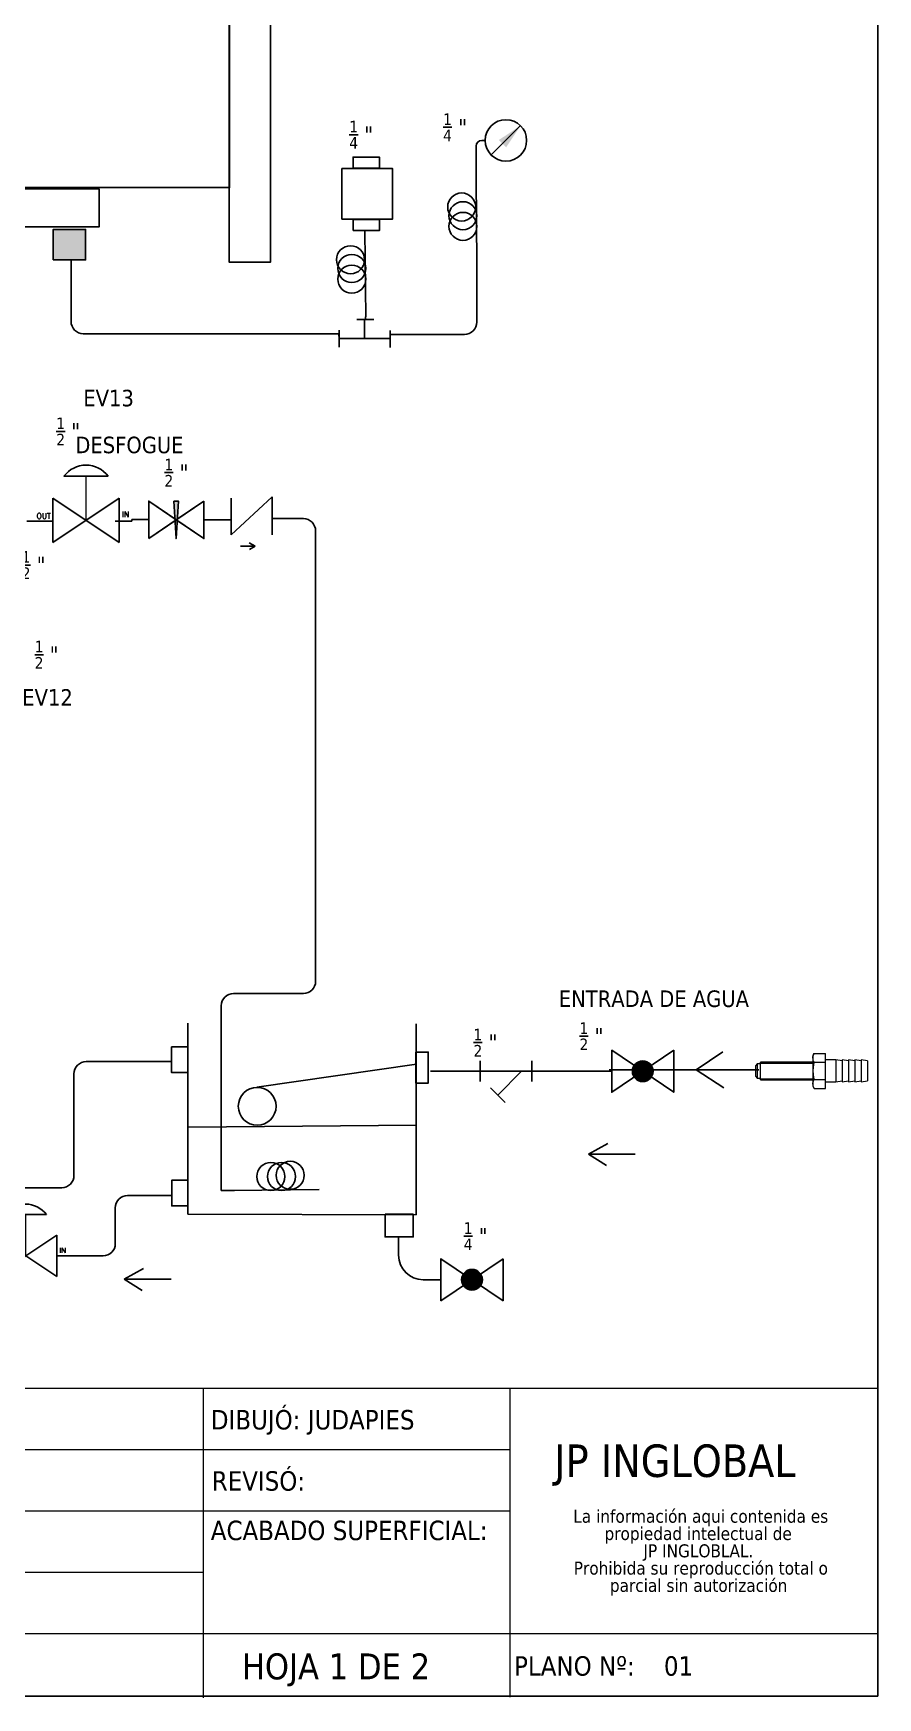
# Model space of a CAD drawing. Header units: millimetres. Extents: x -66 to 265, y 10 to 221.
# Drawn here: x 196.2 to 265, y 9.9 to 145.5 of the extents above; entities that cross this region are included whole.
import ezdxf
from ezdxf.enums import TextEntityAlignment as Align

# ---------------------------------------------------------------- set-up
doc = ezdxf.new("R2010")
doc.units = ezdxf.units.MM
doc.linetypes.add('CENTERX2', pattern=[20.32, 12.7, -2.54, 2.54, -2.54])
for name, color, linetype in [('CONTORNO', 179, 'Continuous'), ('SYMS', 7, 'Continuous'), ('TERMS', 123, 'Continuous'), ('WIRENO', 250, 'Continuous'), ('WIRES', 7, 'Continuous')]:
    doc.layers.add(name, color=color, linetype=linetype)
doc.styles.add('SLDTEXTSTYLE0', font='tahoma.ttf')
doc.styles.add('SLDTEXTSTYLE1', font='tahomabd.ttf')
doc.styles.get("Standard").update_dxf_attribs({"font": 'tahoma.ttf'})
doc.styles.add('WD', font='romans.shx')

# ---------------------------------------------------------------- blocks, each defined once
blk = doc.blocks.new('SW_NOTE_2')
at = {"layer": 'CONTORNO', "color": 0, "char_height": 1.0583, "attachment_point": 2, "style": 'SLDTEXTSTYLE0'}
for s, insert in [('La información aqui contenida es ', (10.29, 1.34)), ('propiedad intelectual de', (10.08, -0.07)), ('JP INGLOBLAL.', (10.1, -1.48)), ('Prohibida su reproducción total o ', (10.3, -2.89)), ('parcial sin autorización', (10.12, -4.3))]:
    blk.add_mtext(s, dxfattribs=dict(at, insert=insert))
blk = doc.blocks.new('HGVA1_DIAPHRAGM_VALVE2')
at = {"color": 7, "linetype": 'Continuous', "lineweight": 0, "ltscale": 3.2258}
for p, q in [((-0.25, 0.5), (0.25, 0.5)), ((0, 0), (0, 0.5))]:
    blk.add_line(p, q, dxfattribs=at)
for p, q in [((-0.375, -0.25), (-0.375, 0.25)), ((-0.375, -0.25), (0.375, 0.25)), ((-0.375, 0.25), (0.375, -0.25)), ((0.375, -0.25), (0.375, 0.25))]:
    blk.add_line(p, q)
at = {"ltscale": 25.4, "flags": 128}
blk.add_lwpolyline([(0.25, 0.5, 0.5), (-0.25, 0.5)], format="xyb", close=True, dxfattribs=at)
at = {"style": 'WD', "flags": 1}
for tag, p in [('INST', (-0.469, 0.748)), ('LOC', (-0.469, 0.587)), ('TAG1', (-0.469, 0.378))]:
    blk.add_attdef(tag, text='', height=0.125, dxfattribs=at).set_placement(p, align=Align.RIGHT)
at = {"style": 'WD'}
blk.add_attdef('XREF', text='', height=0.0625, rotation=0.0625, dxfattribs=at).set_placement((0.518, 0.271), align=Align.TOP_CENTER)
blk.add_attdef('TERM01', text='', height=0.0625, dxfattribs=at).set_placement((-0.399, 0.018), align=Align.RIGHT)
for tag, p, height in [('X4TERM01', (-0.375, 0), 0.005), ('X1TERM02', (0.375, 0), 0.005), ('TERM02', (0.406, 0.036), 0.0625), ('RATING1', (0.388, -0.162), 0.125), ('DESC1', (0.388, -0.378), 0.125), ('DESC2', (0.388, -0.562), 0.125), ('DESC3', (0.388, -0.752), 0.125), ('WDTAGALT', (0.388, -0.907), 0.125)]:
    blk.add_attdef(tag, p, '', height=height, dxfattribs=at)
at = {"style": 'WD', "flags": 1}
for tag, p in [('WDTYPE', (-0.154, -0.127)), ('FAMILY', (-0.143, -0.17)), ('CAT', (-0.143, -0.215)), ('MFG', (-0.141, -0.246)), ('ASSYCODE', (-0.113, -0.275))]:
    blk.add_attdef(tag, text='', height=0.01, dxfattribs=at).set_placement(p, align=Align.CENTER)
blk = doc.blocks.new('ColaMarrano')
at = {"layer": 'WIRENO'}
blk.add_line((96.3, 200.92), (96.42, 188.45), dxfattribs=at)
for centre in [(94.22, 196.73), (94.4, 195.47), (94.4, 193.92)]:
    blk.add_circle(centre, 2.03, dxfattribs=at)
blk = doc.blocks.new('TRANSMISORPRESIO')
at = {"layer": 'WIRENO'}
for points in [[(168.65, 196.59), (170.93, 196.59), (170.93, 197.56), (168.65, 197.56)], [(167.67, 196.57), (172.08, 196.57), (172.08, 192.17), (167.67, 192.17)], [(168.65, 191.17), (170.93, 191.17), (170.93, 192.15), (168.65, 192.15)]]:
    blk.add_lwpolyline(points, close=True, dxfattribs=at)
blk = doc.blocks.new('HME1_PRESS_M')
blk.add_line((0.036, -0.088), (0.213, 0.089))
blk.add_circle((0.125, 0), 0.125)
blk.add_solid([(0.082, 0.002), (0.126, -0.042), (0.213, 0.089)])
at = {"style": 'WD', "width": 0.7}
for tag, p in [('INST', (0.125, 0.5)), ('LOC', (0.125, 0.344)), ('TAG1', (0.125, 0.188)), ('DESC1', (0.125, -0.344)), ('DESC2', (0.125, -0.5)), ('DESC3', (0.125, -0.656)), ('WDTAGALT', (0.125, -0.812))]:
    blk.add_attdef(tag, text='', height=0.125, dxfattribs=at).set_placement(p, align=Align.CENTER)
blk.add_attdef('TERM01', text='', height=0.0625, dxfattribs=at).set_placement((-0.032, 0.031), align=Align.RIGHT)
at = {"style": 'WD'}
for tag, p, height, flags in [('X4TERM01', (0, 0), 0.005, 1), ('WDTYPE', (0.062, 0.062), 0.01, 1), ('WDBLKNAM', (0.134, 0.001), 0.01, 9), ('X1TERM02', (0.248, 0), 0.005, 1), ('FAMILY', (0.13, -0.035), 0.01, 9)]:
    blk.add_attdef(tag, p, '', height=height, dxfattribs=dict(at, flags=flags))
at = {"style": 'WD', "width": 0.7}
for tag, p, height in [('TERM02', (0.28, 0.031), 0.0625), ('RATING1', (0.281, -0.188), 0.125)]:
    blk.add_attdef(tag, p, '', height=height, dxfattribs=at)
at = {"style": 'WD'}
blk.add_attdef('XREF', text='', height=0.0625, dxfattribs=at).set_placement((-0.031, -0.125), align=Align.RIGHT)
at = {"linetype": 'Continuous', "style": 'WD', "flags": 9}
for tag, p in [('MFG', (0.128, -0.085)), ('ASSYCODE', (0.13, -0.103)), ('CAT', (0.13, -0.066))]:
    blk.add_attdef(tag, p, '', height=0.01, dxfattribs=at)
blk = doc.blocks.new('TNueva')
at = {"layer": 'WIRENO'}
for p, q in [((225.166, 74.246), (225.166, 75.163)), ((227.056, 75.746), (226.139, 75.746)), ((226.557, 74.707), (226.557, 75.745)), ((227.946, 74.232), (227.946, 75.149)), ((225.184, 74.712), (227.93, 74.712))]:
    blk.add_line(p, q, dxfattribs=at)
blk = doc.blocks.new('HGVA1_BALL_VALVE')
h = blk.add_hatch(color=256)
edge = h.paths.add_edge_path()
edge.add_arc((0, 0), 0.125, 0, 360)
at = {"ltscale": 3.2258}
for p, q in [((-0.375, 0.254), (0.375, -0.254)), ((-0.375, -0.254), (0.375, 0.254)), ((-0.375, 0.254), (-0.375, -0.254)), ((0.375, 0.254), (0.375, -0.254))]:
    blk.add_line(p, q, dxfattribs=at)
at = {"ltscale": 25.4, "flags": 128}
blk.add_lwpolyline([(0.375, 0.254), (0.375, -0.254), (-0.375, 0.254), (-0.375, -0.254)], close=True, dxfattribs=at)
at = {"ltscale": 3.2258}
blk.add_circle((0, 0), 0.125, dxfattribs=at)
at = {"ltscale": 25.4}
blk.add_circle((0, 0), 0.125, dxfattribs=at)
at = {"style": 'WD', "flags": 1}
for tag, height, p in [('LOC', 0.125, (0.011, 0.516)), ('INST', 0.125, (0.028, 0.678)), ('TAG1', 0.125, (0, 0.307)), ('FAMILY', 0.01, (-0.482, -0.121)), ('WDTYPE', 0.01, (-0.475, -0.062)), ('CAT', 0.01, (-0.482, -0.165)), ('MFG', 0.01, (-0.481, -0.197)), ('ASSYCODE', 0.01, (-0.453, -0.226))]:
    blk.add_attdef(tag, text='', height=height, dxfattribs=at).set_placement(p, align=Align.CENTER)
at = {"style": 'WD'}
blk.add_attdef('XREF', text='', height=0.0625, rotation=0.0625, dxfattribs=at).set_placement((0.541, 0.293), align=Align.TOP_CENTER)
blk.add_attdef('TERM01', text='', height=0.0625, dxfattribs=at).set_placement((-0.399, 0.018), align=Align.RIGHT)
for tag, p, height in [('X4TERM01', (-0.375, 0), 0.005), ('X8TERM02', (0, 0), 0.005), ('TERM02', (0.052, -0.037), 0.0625), ('X1TERM03', (0.375, 0), 0.005), ('TERM03', (0.406, 0.036), 0.0625), ('RATING1', (0.409, -0.162), 0.125), ('DESC1', (0.409, -0.341), 0.125), ('DESC2', (0.409, -0.525), 0.125), ('DESC3', (0.409, -0.715), 0.125), ('WDTAGALT', (0.409, -0.873), 0.125)]:
    blk.add_attdef(tag, p, '', height=height, dxfattribs=at)
blk = doc.blocks.new('HST1_STRAINER_Y_TYPE')
at = {"ltscale": 3.2258}
for p, q in [((0, 0.125), (0, -0.125)), ((0.625, 0.125), (0.625, -0.125)), ((0, 0), (0.625, 0)), ((0.125, 0), (0.412, -0.287)), ((0.324, -0.376), (0.501, -0.199))]:
    blk.add_line(p, q, dxfattribs=at)
at = {"style": 'WD', "flags": 1}
for tag, height, p in [('INST', 0.125, (0.33, 0.71)), ('LOC', 0.125, (0.306, 0.549)), ('TAG1', 0.125, (0.324, 0.34)), ('FAMILY', 0.01, (1.09, 0.044)), ('CAT', 0.01, (1.09, -0.001)), ('WDTYPE', 0.01, (1.102, -0.093)), ('MFG', 0.01, (1.092, -0.032)), ('ASSYCODE', 0.01, (1.12, -0.061))]:
    blk.add_attdef(tag, text='', height=height, dxfattribs=at).set_placement(p, align=Align.CENTER)
at = {"style": 'WD'}
for tag, height, p in [('WDTAGALT', 0.125, (0.035, 0.2)), ('TERM01', 0.0625, (-0.024, 0.018))]:
    blk.add_attdef(tag, text='', height=height, dxfattribs=at).set_placement(p, align=Align.RIGHT)
for tag, p, height in [('RATING1', (0.6, 0.18), 0.125), ('X4TERM01', (0, 0), 0.005), ('X1TERM03', (0.625, 0), 0.005), ('TERM03', (0.632, 0.013), 0.0625), ('DESC1', (-0.666, -0.258), 0.125), ('DESC2', (-0.666, -0.442), 0.125), ('X8TERM02', (0.412, -0.287), 0.005), ('TERM02', (0.447, -0.365), 0.0625), ('DESC3', (-0.666, -0.632), 0.125)]:
    blk.add_attdef(tag, p, '', height=height, dxfattribs=at)
blk.add_attdef('XREF', text='', height=0.0625, rotation=0.0625, dxfattribs=at).set_placement((0.649, -0.434), align=Align.TOP_CENTER)
blk = doc.blocks.new('HGVA1_NEADLE_VALVE')
blk.add_hatch(color=256).paths.add_polyline_path([(-0.034, 0.255), (0.03, 0.255), (-0.002, -0.255)])
at = {"ltscale": 3.2258}
for p, q in [((-0.375, 0.254), (0.375, -0.254)), ((-0.375, -0.254), (0.375, 0.254)), ((-0.375, 0.254), (-0.375, -0.254)), ((0.03, 0.255), (-0.034, 0.255)), ((-0.034, 0.255), (-0.002, -0.255)), ((0.03, 0.255), (-0.002, -0.255)), ((0.375, 0.254), (0.375, -0.254))]:
    blk.add_line(p, q, dxfattribs=at)
at = {"ltscale": 25.4, "flags": 128}
for points in [[(-0.375, -0.254), (-0.375, 0.254), (0, 0)], [(-0.034, 0.255), (0.03, 0.255), (-0.002, -0.255)], [(0.375, 0.254), (0.375, -0.254), (0, 0)]]:
    blk.add_lwpolyline(points, close=True, dxfattribs=at)
at = {"style": 'WD', "flags": 1}
for tag, height, p in [('INST', 0.125, (0.026, 0.682)), ('LOC', 0.125, (0.009, 0.52)), ('TAG1', 0.125, (-0.002, 0.311)), ('FAMILY', 0.01, (-0.145, -0.188)), ('CAT', 0.01, (-0.145, -0.232)), ('WDTYPE', 0.01, (-0.122, -0.14)), ('MFG', 0.01, (-0.143, -0.263)), ('ASSYCODE', 0.01, (-0.115, -0.293))]:
    blk.add_attdef(tag, text='', height=height, dxfattribs=at).set_placement(p, align=Align.CENTER)
at = {"style": 'WD'}
blk.add_attdef('XREF', text='', height=0.0625, rotation=0.0625, dxfattribs=at).set_placement((0.516, 0.298), align=Align.TOP_CENTER)
blk.add_attdef('TERM01', text='', height=0.0625, dxfattribs=at).set_placement((-0.399, 0.018), align=Align.RIGHT)
for tag, p, height in [('X4TERM01', (-0.375, 0), 0.005), ('X1TERM02', (0.375, 0), 0.005), ('TERM02', (0.406, 0.036), 0.0625), ('RATING1', (0.399, -0.148), 0.125), ('DESC1', (0.399, -0.313), 0.125), ('DESC2', (0.399, -0.497), 0.125), ('DESC3', (0.399, -0.686), 0.125), ('WDTAGALT', (0.399, -0.858), 0.125)]:
    blk.add_attdef(tag, p, '', height=height, dxfattribs=at)
blk = doc.blocks.new('Acople Estriado')
at = {"color": 7, "linetype": 'Continuous', "lineweight": 15}
for p, q in [((6.811, 5.678), (6.796, 5.663)), ((6.796, 5.663), (6.796, 5.633)), ((6.931, 5.663), (6.796, 5.663)), ((6.811, 5.678), (6.916, 5.678)), ((6.931, 5.663), (6.916, 5.678)), ((6.931, 5.633), (6.931, 5.663)), ((6.78, 5.633), (6.78, 5.138)), ((6.78, 5.633), (6.947, 5.633)), ((6.947, 5.138), (6.947, 5.633)), ((6.721, 5.138), (6.699, 5.126)), ((6.699, 5.126), (6.699, 5.019)), ((6.74, 5.138), (6.721, 5.138)), ((6.864, 5.138), (6.74, 5.138)), ((6.781, 5.126), (6.781, 5.019)), ((6.988, 5.138), (6.864, 5.138)), ((6.946, 5.126), (6.946, 5.019)), ((7.007, 5.138), (6.988, 5.138)), ((7.029, 5.126), (7.007, 5.138)), ((7.029, 5.126), (7.029, 5.019)), ((6.699, 5.019), (6.781, 5.019)), ((6.761, 5.019), (6.761, 4.922)), ((6.761, 4.922), (6.769, 4.862)), ((6.864, 4.922), (6.761, 4.922)), ((6.781, 5.019), (6.946, 5.019)), ((6.967, 4.922), (6.864, 4.922)), ((6.946, 5.019), (7.029, 5.019)), ((6.959, 4.862), (6.967, 4.922)), ((6.967, 4.922), (6.967, 5.019)), ((6.761, 4.862), (6.769, 4.802)), ((6.864, 4.862), (6.761, 4.862)), ((6.761, 4.802), (6.769, 4.742)), ((6.864, 4.802), (6.761, 4.802)), ((6.761, 4.742), (6.769, 4.682)), ((6.864, 4.742), (6.761, 4.742)), ((6.967, 4.862), (6.864, 4.862)), ((6.967, 4.802), (6.864, 4.802)), ((6.967, 4.742), (6.864, 4.742)), ((6.959, 4.802), (6.967, 4.862)), ((6.959, 4.742), (6.967, 4.802)), ((6.959, 4.682), (6.967, 4.742)), ((6.761, 4.682), (6.769, 4.622)), ((6.864, 4.682), (6.761, 4.682)), ((6.864, 4.622), (6.769, 4.622)), ((6.967, 4.682), (6.864, 4.682)), ((6.959, 4.622), (6.864, 4.622)), ((6.959, 4.622), (6.967, 4.682))]:
    blk.add_line(p, q, dxfattribs=at)
at = {"color": 7, "linetype": 'Continuous', "lineweight": 0}
for p, q in [((6.79, 5.633), (6.79, 5.138)), ((6.938, 5.633), (6.938, 5.138))]:
    blk.add_line(p, q, dxfattribs=at)
at = {"color": 7, "linetype": 'Continuous', "lineweight": 15}
for points, knots in [([(6.699, 5.126), (6.706, 5.13), (6.712, 5.133), (6.726, 5.137), (6.733, 5.138), (6.74, 5.138)], [0, 0, 0, 0, 0.5, 0.5, 1, 1, 1, 1]), ([(6.74, 5.138), (6.744, 5.138), (6.747, 5.138), (6.754, 5.137), (6.757, 5.136), (6.768, 5.133), (6.775, 5.13), (6.781, 5.126)], [0, 0, 0, 0, 0.25, 0.25, 0.5, 0.5, 1, 1, 1, 1]), ([(6.864, 5.138), (6.85, 5.138), (6.836, 5.137), (6.808, 5.133), (6.795, 5.13), (6.781, 5.126)], [0, 0, 0, 0, 0.5, 0.5, 1, 1, 1, 1]), ([(6.946, 5.126), (6.933, 5.13), (6.919, 5.133), (6.892, 5.137), (6.878, 5.138), (6.864, 5.138)], [0, 0, 0, 0, 0.5, 0.5, 1, 1, 1, 1]), ([(6.946, 5.126), (6.953, 5.13), (6.96, 5.133), (6.974, 5.137), (6.981, 5.138), (6.988, 5.138)], [0, 0, 0, 0, 0.5, 0.5, 1, 1, 1, 1]), ([(6.988, 5.138), (6.991, 5.138), (6.995, 5.138), (7.002, 5.137), (7.005, 5.136), (7.015, 5.133), (7.022, 5.13), (7.029, 5.126)], [0, 0, 0, 0, 0.25, 0.25, 0.5, 0.5, 1, 1, 1, 1])]:
    blk.add_open_spline(points, degree=3, knots=knots, dxfattribs=at)
blk = doc.blocks.new('check')
at = {"layer": 'WIRENO'}
for p, q in [((68.66, 166.54), (69.94, 166.54)), ((69.94, 166.54), (69.41, 166.25)), ((69.41, 166.25), (69.94, 166.54)), ((69.94, 166.54), (69.44, 166.85)), ((69.44, 166.85), (69.93, 166.54)), ((71.43, 162.27), (67.85, 165.55)), ((67.85, 165.55), (67.85, 162.36)), ((71.43, 165.55), (71.43, 162.27))]:
    blk.add_line(p, q, dxfattribs=at)
blk = doc.blocks.new('RESERVA')
at = {"layer": 'WIRENO'}
for p, q in [((301.32, 73.69), (301.32, 59.85)), ((317.87, 59.8), (317.87, 73.64)), ((317.89, 70.73), (306.31, 69.05)), ((301.36, 66.16), (317.9, 66.3)), ((301.32, 59.85), (317.87, 59.8))]:
    blk.add_line(p, q, dxfattribs=at)
blk.add_lwpolyline([(317.85, 71.6), (318.75, 71.6), (318.75, 69.35), (317.85, 69.35)], close=True, dxfattribs=at)
blk.add_circle((306.35, 67.67), 1.37, dxfattribs=at)
blk = doc.blocks.new('RESERVORIO')
at = {"layer": 'WIRENO'}
for points in [[(211.279, 62.001), (210.406, 62.001), (210.406, 60.605), (211.279, 60.605)], [(211.284, 54.755), (210.411, 54.755), (210.411, 53.36), (211.284, 53.36)], [(222.013, 52.91), (223.539, 52.91), (223.539, 51.68), (222.013, 51.68)]]:
    blk.add_lwpolyline(points, close=True, dxfattribs=at)
at = {"layer": 'WIRENO', "xscale": 0.75, "yscale": 0.75, "zscale": 0.75}
blk.add_blockref('RESERVA', (-14.703, 8.024), dxfattribs=at)

msp = doc.modelspace()

# ---------------------------------------------------------------- hatches: boundary and pattern name
at = {"layer": 'WIRENO'}
h = msp.add_hatch(dxfattribs=at)
h.set_pattern_fill('AR-CONC', color=256)
h.paths.add_polyline_path([(101.3, 138.28), (101.3, 137.08), (98.24, 137.08), (98.24, 135.57), (101.31, 135.57), (101.31, 134.08), (103.4, 136.17)])
h.paths.add_polyline_path([(97.73, 116.8), (96.23, 116.8), (96.23, 113.73), (94.73, 113.73), (96.82, 111.64), (98.93, 113.73), (97.73, 113.73)])
h.paths.add_polyline_path([(121.65, 101.49), (119.55, 99.4), (121.65, 97.29), (121.65, 98.49), (124.72, 98.49), (124.72, 99.99), (121.65, 99.99)])
h.paths.add_polyline_path([(100.12, 84.73), (98.62, 84.73), (98.62, 81.67), (97.12, 81.67), (99.21, 79.57), (101.32, 81.67), (100.12, 81.67)])
h.paths.add_polyline_path([(204.83, 49.61), (204.83, 48.41), (201.77, 48.41), (201.77, 46.9), (204.83, 46.9), (204.83, 45.41), (206.93, 47.5)])
h.paths.add_polyline_path([(236.86, 94.98), (233.8, 94.98), (233.8, 96.48), (231.7, 94.39), (233.8, 92.28), (233.8, 93.48), (236.86, 93.48)])
h = msp.add_hatch(color=256, dxfattribs=at)
h.dxf.hatch_style = 1
h.paths.add_polyline_path([(200.42, 129.55), (197.78, 129.55), (197.78, 127.06), (200.42, 127.06)])
h = msp.add_hatch(dxfattribs=at)
h.set_pattern_fill('AR-CONC', color=256, scale=0.5)
h.set_pattern_definition([(50, (190.336, 15.9), (91.09, -7.97), [9.525, -104.775]), (355, (190.34, 15.9), (-17.62, 95.53), [7.62, -83.82]), (100.45, (197.93, 15.24), (73.47, 87.56), [8.095, -89.045]), (46.18, (190.34, 41.3), (135.54, -21.02), [14.29, -157.16]), (96.64, (201.63, 39.55), (118.7, 123.71), [12.14, -133.57]), (351.18, (190.34, 41.3), (118.7, 123.71), [11.43, -125.73]), (21, (203.036, 34.95), (75.81, -51.13), [9.525, -104.775]), (326, (203.04, 34.95), (30.9, 92.09), [7.62, -83.82]), (71.45, (209.35, 30.69), (106.71, 40.96), [8.095, -89.045]), (37.5, (190.336, 15.9), (1.544, 42.278), [0, -82.804, 0, -85.09, 0, -84.1375]), (7.5, (190.336, 15.9), (33.41, 50.09), [0, -48.514, 0, -80.899, 0, -32.0675]), (327.5, (162.015, 15.9), (67.795, -2.864), [0, -31.75, 0, -99.06, 0, -131.445]), (317.5, (149.315, 15.9), (74.065, 12.713), [0, -41.275, 0, -65.786, 0, -93.345])])
h.paths.add_polyline_path([(233.8, 93.48), (236.86, 93.48), (236.86, 94.98), (233.8, 94.98), (233.8, 96.48), (231.7, 94.39), (233.8, 92.28)])
h = msp.add_hatch(dxfattribs=at)
h.set_pattern_fill('AR-CONC', color=256, scale=0.5)
h.set_pattern_definition([(50, (160.04, -29.775), (91.09, -7.97), [9.525, -104.775]), (355, (160.04, -29.78), (-17.62, 95.53), [7.62, -83.82]), (100.45, (167.63, -30.44), (73.47, 87.56), [8.095, -89.045]), (46.18, (160.04, -4.38), (135.54, -21.02), [14.29, -157.16]), (96.64, (171.33, -6.13), (118.7, 123.71), [12.14, -133.57]), (351.18, (160.04, -4.38), (118.7, 123.71), [11.43, -125.73]), (21, (172.74, -10.725), (75.81, -51.13), [9.525, -104.775]), (326, (172.74, -10.73), (30.9, 92.09), [7.62, -83.82]), (71.45, (179.06, -14.99), (106.71, 40.96), [8.095, -89.045]), (37.5, (160.04, -29.775), (1.544, 42.278), [0, -82.804, 0, -85.09, 0, -84.1375]), (7.5, (160.04, -29.775), (33.41, 50.09), [0, -48.514, 0, -80.899, 0, -32.0675]), (327.5, (131.717, -29.775), (67.795, -2.864), [0, -31.75, 0, -99.06, 0, -131.445]), (317.5, (119.02, -29.775), (74.065, 12.713), [0, -41.275, 0, -65.786, 0, -93.345])])
h.paths.add_polyline_path([(204.83, 46.9), (204.83, 45.41), (206.93, 47.5), (204.83, 49.61), (204.83, 48.41), (201.77, 48.41), (201.77, 46.9)])

# ---------------------------------------------------------------- linework, layer by layer
at = {"color": 7, "linetype": 'Continuous'}
for p, q in [((265, 10), (265, 205)), ((15, 10), (265, 10))]:
    msp.add_line(p, q, dxfattribs=at)
at = {"color": 7, "linetype": 'CENTERX2', "lineweight": 0}
for p in [(265, 51.17), (134.96, 10)]:
    msp.add_line(p, (265, 10), dxfattribs=at)
at = {"color": 7, "linetype": 'Continuous', "lineweight": 0}
for p, q in [((265, 35.07), (135, 35.07)), ((210, 35.07), (210, 9.87)), ((235, 35.07), (235, 9.9)), ((235, 30.07), (160, 30.07)), ((235, 25.07), (134.99, 25.07)), ((210, 20.07), (134.99, 20.07)), ((265, 15.07), (134.99, 15.07))]:
    msp.add_line(p, q, dxfattribs=at)
at = {"layer": 'WIRENO'}
for p, q in [((252.38, 62.52), (250.21, 61.06)), ((243.1, 61.06), (255.31, 61.06)), ((250.21, 61.06), (252.44, 59.59)), ((241.41, 54.18), (243, 55.05)), ((243, 55.05), (241.42, 54.18)), ((245.23, 54.18), (241.41, 54.18)), ((241.42, 54.18), (242.9, 53.24)), ((242.9, 53.24), (241.43, 54.18)), ((203.56, 43.99), (205.14, 44.86)), ((205.14, 44.86), (203.56, 43.99)), ((207.38, 43.99), (203.56, 43.99)), ((203.56, 43.99), (205.04, 43.05)), ((205.04, 43.05), (203.57, 43.99))]:
    msp.add_line(p, q, dxfattribs=at)
for points in [[(212.13, 170.93), (215.48, 170.93), (215.48, 126.87), (212.13, 126.87)], [(150.54, 129.76), (201.52, 129.76), (201.52, 132.86), (150.54, 132.86)], [(197.78, 127.06), (200.42, 127.06), (200.42, 129.55), (197.78, 129.55)]]:
    msp.add_lwpolyline(points, close=True, dxfattribs=at)
msp.add_lwpolyline([(147.71, 164.19), (212.15, 164.19), (212.15, 132.96), (147.78, 132.96, -0.414214), (142.78, 137.96), (142.78, 159.19, -0.414214), (147.78, 164.19), (199.41, 164.19), (199.41, 167.3), (150.6, 167.3), (150.6, 164.19)], format="xyb", dxfattribs=at)
at = {"layer": 'WIRES'}
for p, q in [((232.25, 133.73), (232.25, 136.34)), ((232.72, 136.81), (233, 136.81)), ((199.23, 127.06), (199.23, 122.05)), ((232.31, 126.88), (232.31, 122)), ((223.25, 122.42), (223.25, 122.22)), ((200.23, 121.05), (221.05, 121.05)), ((221.05, 121.05), (221.05, 120.85)), ((231.31, 121), (225.29, 121)), ((225.29, 121), (225.29, 120.96)), ((204.19, 105.78), (204.19, 105.91)), ((204.19, 105.91), (205.54, 105.91)), ((210.06, 105.88), (212.29, 105.88)), ((215.63, 105.98), (218.17, 105.98)), ((195.62, 105.78), (197.78, 105.78)), ((202.84, 105.78), (204.19, 105.78)), ((219.17, 104.98), (219.17, 68.27)), ((218.17, 67.27), (212.48, 67.27)), ((211.48, 66.27), (211.48, 51.21)), ((207.43, 61.72), (200.47, 61.72)), ((199.47, 60.72), (199.47, 56.72)), ((232.58, 60.93), (228.53, 60.93)), ((236.8, 60.93), (236.88, 60.93)), ((236.88, 60.93), (236.88, 60.94)), ((236.88, 60.94), (237.62, 60.94)), ((237.62, 60.94), (237.62, 60.93)), ((237.62, 60.93), (243.31, 60.93)), ((199.47, 52.32), (199.47, 56.72)), ((198.47, 51.44), (171.7, 51.44)), ((207.44, 50.8), (203.84, 50.8)), ((211.48, 51.21), (212.56, 51.21)), ((202.84, 49.8), (202.84, 46.88)), ((225.93, 47.45), (225.93, 45.94)), ((201.84, 45.88), (198.06, 45.88)), ((227.93, 43.94), (229.39, 43.94))]:
    msp.add_line(p, q, dxfattribs=at)
for centre, radius, start, end in [((232.72, 136.34), 0.469, 90, 180), ((200.23, 122.05), 1, 180, 270), ((231.31, 122), 1, 270, 0), ((218.17, 104.98), 1, 0, 90), ((218.17, 68.27), 1, 270, 0), ((212.48, 66.27), 1, 90, 180), ((200.47, 60.72), 1, 90, 180), ((198.47, 52.44), 1, 270, 0), ((203.84, 49.8), 1, 90, 180), ((201.84, 46.88), 1, 270, 0), ((227.93, 45.94), 2, 180, 270)]:
    msp.add_arc(centre, radius, start, end, dxfattribs=at)

# ---------------------------------------------------------------- block references
at = {"xscale": 8.639999999999999, "yscale": 8.639999999999999, "zscale": 8.639999999999999, "rotation": 89.99999999999999}
msp.add_blockref('Acople Estriado', (304.11, 1.66), dxfattribs=at)
at = {"layer": 'CONTORNO', "color": 7}
msp.add_blockref('SW_NOTE_2', (240.28, 23.85), dxfattribs=at)
at = {"layer": 'SYMS'}
for name, p, xscale, yscale, zscale in [('HME1_PRESS_M', (233, 136.81), 13.5, 13.5, 13.5), ('HGVA1_NEADLE_VALVE', (207.81, 105.88), 6, 6, 6), ('HGVA1_BALL_VALVE', (245.84, 60.93), 6.749999999999999, 6.749999999999999, 6.749999999999999), ('HST1_STRAINER_Y_TYPE', (236.8, 60.93), -6.749999999999999, 6.749999999999999, 6.749999999999999), ('HGVA1_BALL_VALVE', (231.92, 43.94), 6.749999999999999, 6.749999999999999, 6.749999999999999)]:
    msp.add_blockref(name, p, dxfattribs=dict(at, xscale=xscale, yscale=yscale, zscale=zscale))
ref = msp.add_blockref('HGVA1_DIAPHRAGM_VALVE2', (200.45, 105.84), dxfattribs=dict(at, xscale=7.199999999999999, yscale=7.199999999999999, zscale=7.199999999999999))
ref.add_attrib('TERM01', 'OUT', dxfattribs={"layer": 'TERMS', "height": 0.45, "style": 'WD'}).set_placement((197.58, 105.97), align=Align.RIGHT)
ref.add_attrib('TERM02', 'IN', (203.38, 106.1), dxfattribs={"layer": 'TERMS', "height": 0.45, "style": 'WD'})
ref = msp.add_blockref('HGVA1_DIAPHRAGM_VALVE2', (195.53, 45.88), dxfattribs=dict(at, xscale=6.749999999999999, yscale=6.749999999999999, zscale=6.749999999999999))
ref.add_attrib('TERM01', 'OUT', dxfattribs={"layer": 'TERMS', "height": 0.422, "style": 'WD'}).set_placement((192.83, 46), align=Align.RIGHT)
ref.add_attrib('TERM02', 'IN', (198.27, 46.12), dxfattribs={"layer": 'TERMS', "height": 0.422, "style": 'WD'})
at = {"layer": 'WIRENO'}
for name, p, xscale, yscale, zscale in [('TRANSMISORPRESIO', (64.12, -49.77), 0.9375, 0.9375, 0.9375), ('ColaMarrano', (178.08, 20.72), 0.5625, 0.5625, 0.5625), ('ColaMarrano', (169.02, 16.42), 0.5625, 0.5625, 0.5625), ('TNueva', (-116.67, 8.59), 1.5, 1.5, 1.5), ('RESERVORIO', (-108.18, -30.09), 1.5, 1.5, 1.5)]:
    msp.add_blockref(name, p, dxfattribs=dict(at, xscale=xscale, yscale=yscale, zscale=zscale))
for name, p, xscale, yscale, zscale, rotation in [('check', (148.67, 259.87), -0.9375, 0.9375, 0.9375, 180), ('ColaMarrano', (106.44, 105.45), 0.5625, 0.5625, 0.5625, 270)]:
    msp.add_blockref(name, p, dxfattribs=dict(at, xscale=xscale, yscale=yscale, zscale=zscale, rotation=rotation))

# ---------------------------------------------------------------- texts
at = {"char_height": 1.35, "attachment_point": 1}
for s, width, insert in [('\\A1;   {\\H0.7x;\\S1/4;} "', 4.4601, (220.4, 138.41)), ('\\A1;   {\\H0.7x;\\S1/4;} "', 4.4601, (228.05, 139.01)), ('\\A1;EV13', 10.8698, (200.23, 116.48)), ('\\A1;   {\\H0.7x;\\S1/2;} "', 4.4601, (196.51, 114.22)), ('\\A1;DESFOGUE', 10.8698, (199.58, 112.66)), ('\\A1;   {\\H0.7x;\\S1/2;} "', 4.4601, (205.33, 110.86)), ('\\A1;   {\\H0.7x;\\S1/2;} "', 4.4601, (193.69, 103.33)), ('\\A1;   {\\H0.7x;\\S1/2;} "', 4.4601, (194.75, 96.02)), ('\\A1;EV12', 10.8698, (195.25, 92.08)), ('\\A1;ENTRADA DE AGUA', 17.3292, (239, 67.52)), ('\\A1;   {\\H0.7x;\\S1/2;} "', 4.4601, (230.53, 64.4)), ('\\A1;   {\\H0.7x;\\S1/2;} "', 4.4601, (239.17, 64.92)), ('\\A1;   {\\H0.7x;\\S1/4;\\H1.4286x; }"', 4.4601, (229.73, 48.62))]:
    msp.add_mtext_dynamic_manual_height_columns(s, width=width, gutter_width=1, heights=[0], dxfattribs=dict(at, insert=insert))
at = {"color": 7, "linetype": 'Continuous', "lineweight": 0, "attachment_point": 1, "style": 'SLDTEXTSTYLE0'}
for s, insert, char_height in [('REVISÓ:', (210.7, 28.33), 1.587), ('HOJA 1 DE 2', (213.16, 13.48), 2.1167), ('PLANO Nº:    01', (235.35, 13.25), 1.5875)]:
    msp.add_mtext(s, dxfattribs=dict(at, insert=insert, char_height=char_height))
at = {"layer": 'CONTORNO', "color": 7, "char_height": 1.5875, "attachment_point": 1, "style": 'SLDTEXTSTYLE0'}
for s, insert in [('DIBUJÓ: JUDAPIES', (210.63, 33.32)), ('ACABADO SUPERFICIAL:', (210.62, 24.3))]:
    msp.add_mtext(s, dxfattribs=dict(at, insert=insert))
at = {"layer": 'CONTORNO', "insert": (238.63, 30.51), "char_height": 2.6458, "attachment_point": 1, "style": 'SLDTEXTSTYLE1'}
msp.add_mtext('JP INGLOBAL', dxfattribs=at)

doc.saveas('drawing.dxf')
